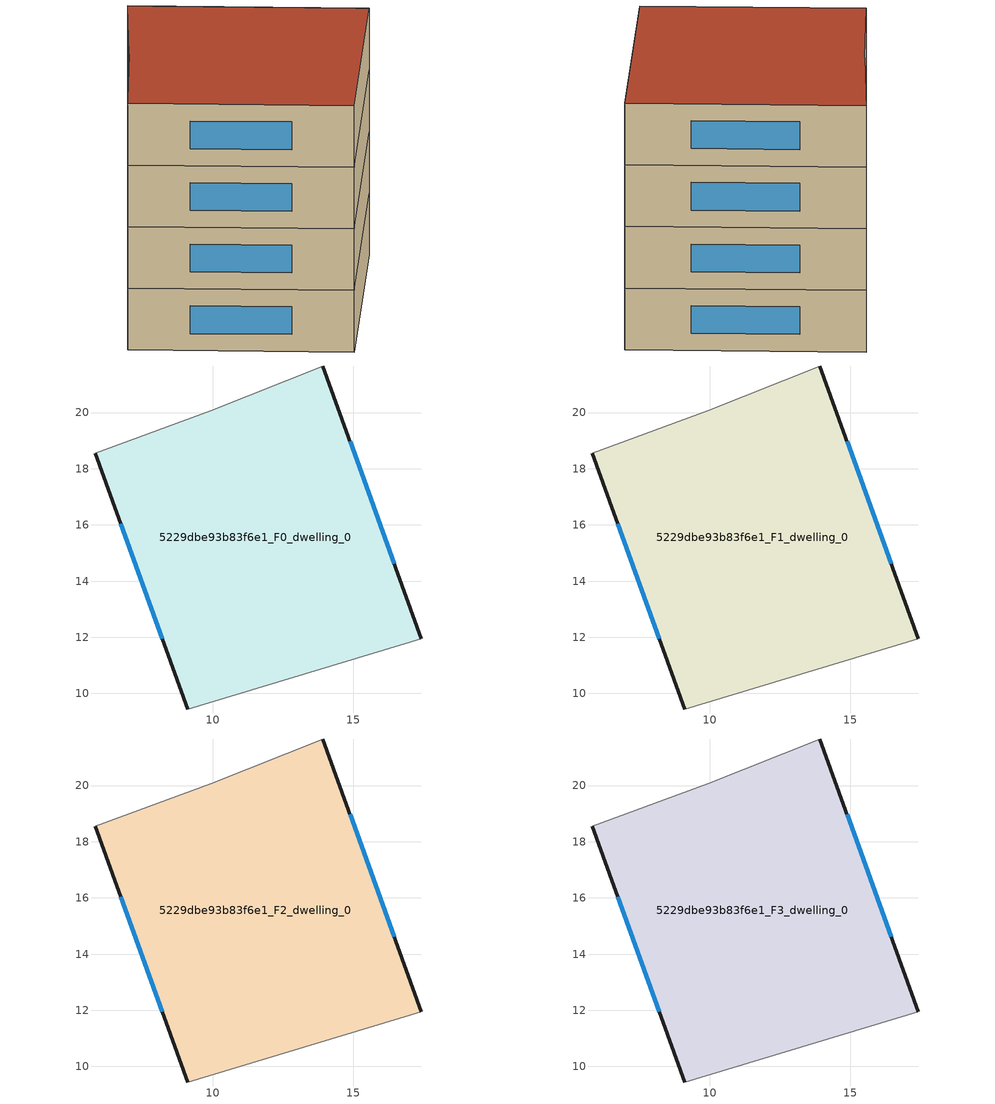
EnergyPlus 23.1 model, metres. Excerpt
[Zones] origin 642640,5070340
5229dbe93b83f6e1_F0_dwelling_0
 floor ground (EU_floor_Construction): 13.92,21.66 17.42,11.95 9.11,9.45 5.81,18.55 9.92,20.06 z0
 wall outside (EU_wall_Construction): 5.81,18.55 9.11,9.45 / 17.42,11.95 13.92,21.66 z0:3
 wall adiabatic (EU_wall_Construction): 9.11,9.45 17.42,11.95 / 13.92,21.66 9.92,20.06 5.81,18.55 z0:3
 window (EU_Window_Construction): 6.72,16.05 8.2,11.95 / 16.45,14.62 14.88,18.98 z0.83:2.17
5229dbe93b83f6e1_F1_dwelling_0
 floor to 5229dbe93b83f6e1_F0_dwelling_0 (EU_floor_Construction): 13.92,21.66 17.42,11.95 9.11,9.45 5.81,18.55 9.92,20.06 z3
 wall outside (EU_wall_Construction): 5.81,18.55 9.11,9.45 / 17.42,11.95 13.92,21.66 z3:6
 wall adiabatic (EU_wall_Construction): 9.11,9.45 17.42,11.95 / 13.92,21.66 9.92,20.06 5.81,18.55 z3:6
 window (EU_Window_Construction): 6.72,16.05 8.2,11.95 / 16.45,14.62 14.88,18.98 z3.83:5.17
5229dbe93b83f6e1_F2_dwelling_0
 floor to 5229dbe93b83f6e1_F1_dwelling_0 (EU_floor_Construction): 13.92,21.66 17.42,11.95 9.11,9.45 5.81,18.55 9.92,20.06 z6
 wall outside (EU_wall_Construction): 5.81,18.55 9.11,9.45 / 17.42,11.95 13.92,21.66 z6:9
 wall adiabatic (EU_wall_Construction): 9.11,9.45 17.42,11.95 / 13.92,21.66 9.92,20.06 5.81,18.55 z6:9
 window (EU_Window_Construction): 6.72,16.05 8.2,11.95 / 16.45,14.62 14.88,18.98 z6.83:8.17
5229dbe93b83f6e1_F3_dwelling_0
 floor to 5229dbe93b83f6e1_F2_dwelling_0 (EU_floor_Construction): 13.92,21.66 17.42,11.95 9.11,9.45 5.81,18.55 9.92,20.06 z9
 wall outside (EU_wall_Construction): 5.81,18.55 9.11,9.45 / 17.42,11.95 13.92,21.66 z9:12
 wall adiabatic (EU_wall_Construction): 9.11,9.45 17.42,11.95 / 13.92,21.66 9.92,20.06 5.81,18.55 z9:12
 window (EU_Window_Construction): 6.72,16.05 8.2,11.95 / 16.45,14.62 14.88,18.98 z9.83:11.17
 roof outside (EU_roof_Construction): 17.42,11.95 13.92,21.66 9.92,20.06 5.81,18.55 9.11,9.45 z12
[Building]
EU S2 Campaign: North Axis=0; Terrain=City; Solar Distribution=FullExterior
[Site:Location]
Lyon-Bron: Latitude=45.75; Longitude=5; Time Zone=1; Elevation=198
[SizingPeriod:WeatherFileDays]
AnnualSizingPeriod: Begin Month=1; Begin Day of Month=1; End Month=12; End Day of Month=31; Day of Week for Start Day=Monday; Use Weather File Daylight Saving Period=No; Use Weather File Rain and Snow Indicators=No
[MATERIAL]
EU_InternalMass_Material: Roughness=MediumRough; Thickness=0.1; Conductivity=1; Density=1800; Specific Heat=900; Thermal Absorptance=0.9; Solar Absorptance=0.7; Visible Absorptance=0.7
[MATERIAL:NOMASS] Roughness=MediumRough; Thermal Absorptance=0.9; Solar Absorptance=0.7; Visible Absorptance=0.7
Name | Thermal Resistance
EU_wall_NoMass | 0.87146
EU_roof_NoMass | 0.842276
EU_floor_NoMass | 0.496999
[WINDOWMATERIAL:SIMPLEGLAZINGSYSTEM]
EU_Window_SimpleGlazing: UFactor=2.2525; Solar Heat Gain Coefficient=0.76; Visible Transmittance=0.76
[CONSTRUCTION]
EU_wall_Construction: EU_wall_NoMass
EU_roof_Construction: EU_roof_NoMass
EU_floor_Construction: EU_floor_NoMass
EU_InternalMass_Construction: EU_InternalMass_Material
EU_Window_Construction: EU_Window_SimpleGlazing
[ZONE] Type=1; Multiplier=1; Ceiling Height=autocalculate; Floor Area=autocalculate; Part of Total Floor Area=Yes
Name | Volume
5229dbe93b83f6e1_F0_dwelling_0 | 259.351
5229dbe93b83f6e1_F1_dwelling_0; 5229dbe93b83f6e1_F2_dwelling_0 | 259.35
5229dbe93b83f6e1_F3_dwelling_0 | 778.05
[INTERNALMASS] Construction=EU_InternalMass_Construction; Surface Area=86.4501
Name | Zone or ZoneList
5229dbe93b83f6e1_F0_dwelling_0_EU_InternalMass | 5229dbe93b83f6e1_F0_dwelling_0
5229dbe93b83f6e1_F1_dwelling_0_EU_InternalMass | 5229dbe93b83f6e1_F1_dwelling_0
5229dbe93b83f6e1_F2_dwelling_0_EU_InternalMass | 5229dbe93b83f6e1_F2_dwelling_0
5229dbe93b83f6e1_F3_dwelling_0_EU_InternalMass | 5229dbe93b83f6e1_F3_dwelling_0
[OTHEREQUIPMENT] Fuel Type=Electricity; Design Level Calculation Method=Watts/Area; Power per Zone Floor Area=1; Fraction Latent=0; Fraction Radiant=0; Fraction Lost=0; Carbon Dioxide Generation Rate=0; EndUse Subcategory=EU_Step8_InternalGains
Name | Zone or ZoneList or Space or SpaceList | Schedule
EU_Step8_InternalGain_5229dbe93b83f6e1_F0_dwelling_0_f000 | 5229dbe93b83f6e1_F0_dwelling_0 | EU_Step8_GainSchedule_5229dbe93b83f6e1_F0_dwelling_0_f000
EU_Step8_InternalGain_5229dbe93b83f6e1_F1_dwelling_0_f000 | 5229dbe93b83f6e1_F1_dwelling_0 | EU_Step8_GainSchedule_5229dbe93b83f6e1_F1_dwelling_0_f000
EU_Step8_InternalGain_5229dbe93b83f6e1_F2_dwelling_0_f000 | 5229dbe93b83f6e1_F2_dwelling_0 | EU_Step8_GainSchedule_5229dbe93b83f6e1_F2_dwelling_0_f000
EU_Step8_InternalGain_5229dbe93b83f6e1_F3_dwelling_0_f000 | 5229dbe93b83f6e1_F3_dwelling_0 | EU_Step8_GainSchedule_5229dbe93b83f6e1_F3_dwelling_0_f000
[ZONEVENTILATION:DESIGNFLOWRATE] Schedule=EU_AlwaysOn; Design Flow Rate Calculation Method=AirChanges/Hour; Air Changes per Hour=0.425; Ventilation Type=Natural; Fan Pressure Rise=0; Fan Total Efficiency=1; Constant Term Coefficient=1; Temperature Term Coefficient=0; Velocity Term Coefficient=0; Velocity Squared Term Coefficient=0; Minimum Indoor Temperature=-100; Maximum Indoor Temperature=100; Delta Temperature=-100; Minimum Outdoor Temperature=-100; Maximum Outdoor Temperature=100; Maximum Wind Speed=40
Name | Zone or ZoneList or Space or SpaceList
EU_ConstantAir_5229dbe93b83f6e1_F0_dwelling_0 | 5229dbe93b83f6e1_F0_dwelling_0
EU_ConstantAir_5229dbe93b83f6e1_F1_dwelling_0 | 5229dbe93b83f6e1_F1_dwelling_0
EU_ConstantAir_5229dbe93b83f6e1_F2_dwelling_0 | 5229dbe93b83f6e1_F2_dwelling_0
EU_ConstantAir_5229dbe93b83f6e1_F3_dwelling_0 | 5229dbe93b83f6e1_F3_dwelling_0
[HVACTEMPLATE:THERMOSTAT] Constant Heating Setpoint=20; Constant Cooling Setpoint=50
EU_HeatOnly_5229dbe93b83f6e1_F0_dwelling_0; EU_HeatOnly_5229dbe93b83f6e1_F1_dwelling_0; EU_HeatOnly_5229dbe93b83f6e1_F2_dwelling_0; EU_HeatOnly_5229dbe93b83f6e1_F3_dwelling_0
[HVACTEMPLATE:ZONE:IDEALLOADSAIRSYSTEM] System Availability Schedule=EU_AlwaysOn; Maximum Heating Supply Air Temperature=50; Minimum Cooling Supply Air Temperature=13; Maximum Heating Supply Air Humidity Ratio=0.0156; Minimum Cooling Supply Air Humidity Ratio=0.0077; Heating Limit=NoLimit; Cooling Limit=NoLimit; Heating Availability Schedule=EU_AlwaysOn; Cooling Availability Schedule=EU_CoolingOff; Dehumidification Control Type=ConstantSensibleHeatRatio; Cooling Sensible Heat Ratio=0.7; Dehumidification Setpoint=60; Humidification Control Type=None; Humidification Setpoint=30; Outdoor Air Method=None; Outdoor Air Flow Rate per Person=0.00944; Outdoor Air Flow Rate per Zone Floor Area=0; Outdoor Air Flow Rate per Zone=0; Demand Controlled Ventilation Type=None; Outdoor Air Economizer Type=NoEconomizer; Heat Recovery Type=None; Sensible Heat Recovery Effectiveness=0.7; Latent Heat Recovery Effectiveness=0.65
Name | Template Thermostat
5229dbe93b83f6e1_F0_dwelling_0 | EU_HeatOnly_5229dbe93b83f6e1_F0_dwelling_0
5229dbe93b83f6e1_F1_dwelling_0 | EU_HeatOnly_5229dbe93b83f6e1_F1_dwelling_0
5229dbe93b83f6e1_F2_dwelling_0 | EU_HeatOnly_5229dbe93b83f6e1_F2_dwelling_0
5229dbe93b83f6e1_F3_dwelling_0 | EU_HeatOnly_5229dbe93b83f6e1_F3_dwelling_0
[SIZING:ZONE] Zone Cooling Design Supply Air Temperature Input Method=SupplyAirTemperature; Zone Cooling Design Supply Air Temperature=13; Zone Heating Design Supply Air Temperature Input Method=SupplyAirTemperature; Zone Heating Design Supply Air Temperature=50; Zone Cooling Design Supply Air Humidity Ratio=0.008; Zone Heating Design Supply Air Humidity Ratio=0.008; Cooling Design Air Flow Method=DesignDay; Cooling Design Air Flow Rate=0; Cooling Minimum Air Flow per Zone Floor Area=0.000762; Cooling Minimum Air Flow=0; Cooling Minimum Air Flow Fraction=0.2; Heating Design Air Flow Method=DesignDay; Heating Design Air Flow Rate=0; Heating Maximum Air Flow per Zone Floor Area=0.002032; Heating Maximum Air Flow=0.141576; Heating Maximum Air Flow Fraction=0.3; Account for Dedicated Outdoor Air System=No; Dedicated Outdoor Air System Control Strategy=NeutralSupplyAir; Dedicated Outdoor Air Low Setpoint Temperature for Design=autosize; Dedicated Outdoor Air High Setpoint Temperature for Design=autosize; Zone Load Sizing Method=Sensible Load Only No Latent Load; Zone Latent Cooling Design Supply Air Humidity Ratio Input Method=HumidityRatioDifference; Zone Cooling Design Supply Air Humidity Ratio Difference=0.005; Zone Latent Heating Design Supply Air Humidity Ratio Input Method=HumidityRatioDifference; Zone Humidification Design Supply Air Humidity Ratio Difference=0.005
5229dbe93b83f6e1_F0_dwelling_0; 5229dbe93b83f6e1_F1_dwelling_0; 5229dbe93b83f6e1_F2_dwelling_0; 5229dbe93b83f6e1_F3_dwelling_0
[SCHEDULE:CONSTANT]
Name | Hourly Value
EU_AlwaysOn | 1
EU_CoolingOff | 0
[SCHEDULE:FILE] Column Number=1; Rows to Skip at Top=0; Number of Hours of Data=8760; Column Separator=Comma; Interpolate to Timestep=No; Minutes per Item=60; Adjust Schedule for Daylight Savings=Yes
Name | File
EU_Step8_GainSchedule_5229dbe93b83f6e1_F0_dwelling_0_f000 | ../../schedules/5229dbe93b83f6e1/5229dbe93b83f6e1_F0_dwelling_0_f000_gain.csv
EU_Step8_GainSchedule_5229dbe93b83f6e1_F1_dwelling_0_f000 | ../../schedules/5229dbe93b83f6e1/5229dbe93b83f6e1_F1_dwelling_0_f000_gain.csv
EU_Step8_GainSchedule_5229dbe93b83f6e1_F2_dwelling_0_f000 | ../../schedules/5229dbe93b83f6e1/5229dbe93b83f6e1_F2_dwelling_0_f000_gain.csv
EU_Step8_GainSchedule_5229dbe93b83f6e1_F3_dwelling_0_f000 | ../../schedules/5229dbe93b83f6e1/5229dbe93b83f6e1_F3_dwelling_0_f000_gain.csv
